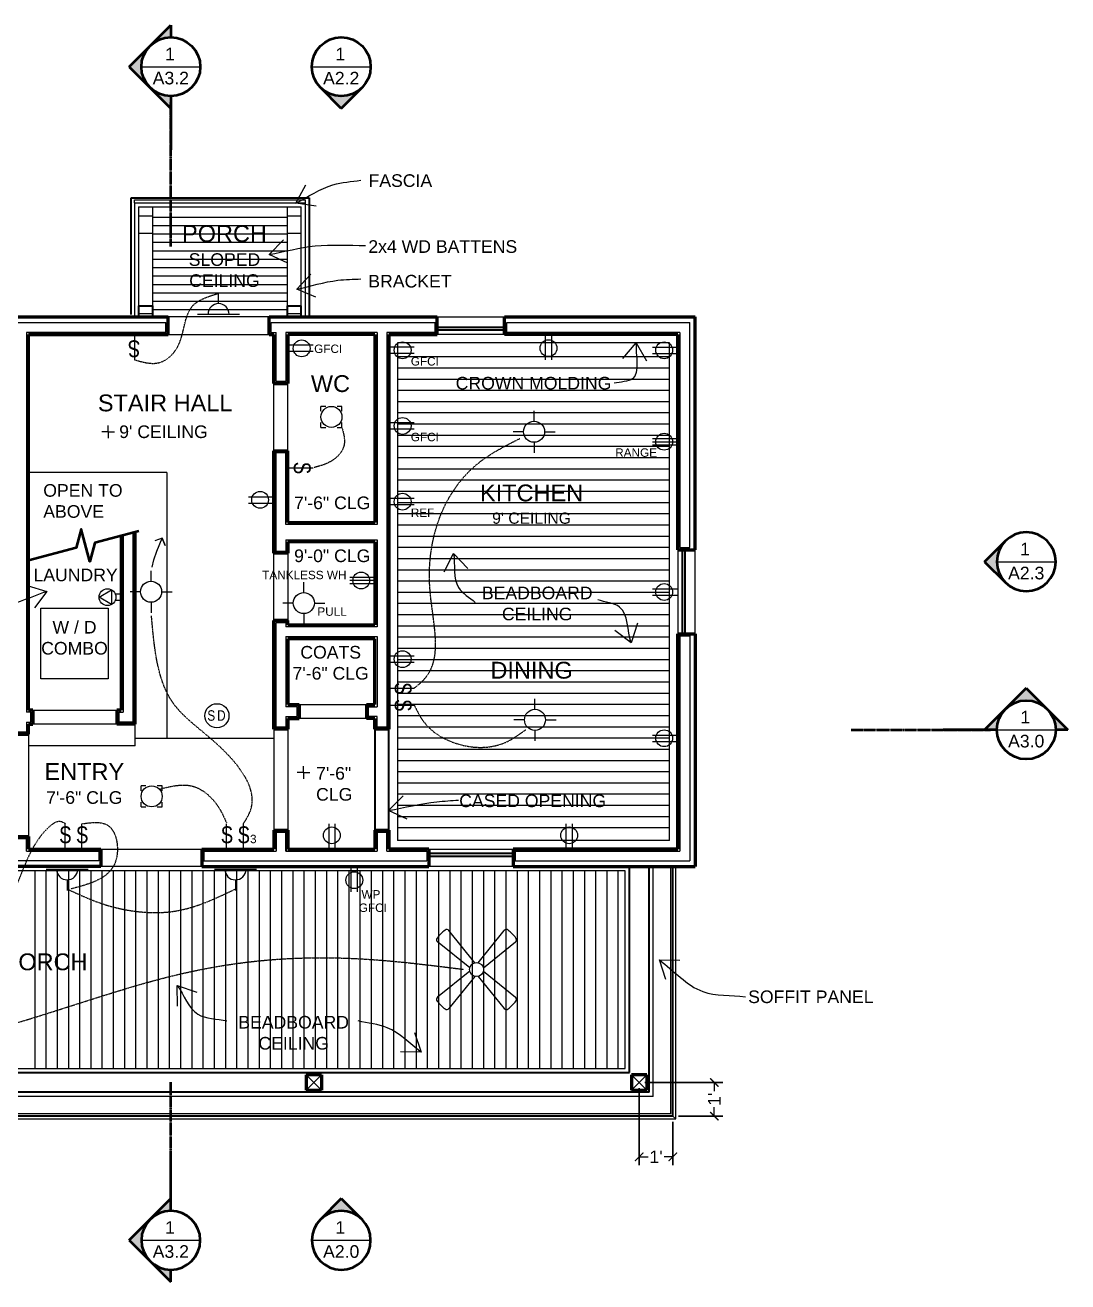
# Model space of a CAD drawing. Header units: inches. Extents: x -54 to 15382, y 469 to 41738.
# Drawn here: x 6879 to 7250.8, y 6427.2 to 6875.4 of the extents above; entities that cross this region are included whole.
import ezdxf

# ---------------------------------------------------------------- set-up
doc = ezdxf.new("R2010")
doc.units = ezdxf.units.IN
doc.header["$MEASUREMENT"] = 0
doc.linetypes.add('CENTER', pattern=[2, 1.25, -0.25, 0.25, -0.25])
doc.layers.get('0').update_dxf_attribs({"lineweight": 9})
for name, color, linetype, lineweight in [('1', 7, 'Continuous', 9), ('2', 7, 'Continuous', 18), ('3', 7, 'Continuous', 30), ('4', 7, 'Continuous', 40), ('5', 7, 'Continuous', 50), ('A-DIMSx', 7, 'Continuous', 9), ('A-ELEC', 7, 'Continuous', 9), ('A-LINK', 7, 'Continuous', 40), ('A-TEXTx', 7, 'Continuous', 18)]:
    doc.layers.add(name, color=color, linetype=linetype, lineweight=lineweight)
doc.styles.get("Standard").update_dxf_attribs({"font": 'arial.ttf'})
doc.dimstyles.get("Standard").update_dxf_attribs({"dimtxt": 3, "dimasz": 2, "dimexe": 0.03125, "dimexo": 0.0625, "dimgap": 0.03125, "dimtad": 0, "dimtoh": 1, "dimdec": 4, "dimlfac": 0.99985, "dimzin": 0, "dimdsep": 46, "dimlunit": 4, "dimtxsty": 'Standard', "dimblk": 'ARCHTICK', "dimblk1": 'ARCHTICK', "dimblk2": 'ARCHTICK', "dimcen": 0.09, "dimclrt": 256, "dimadec": 0, "dimazin": 0, "dimtfac": 1, "dimtdec": 4, "dimtofl": 0, "dimtmove": 0, "dimatfit": 3, "dimfxl": 1, "dimtolj": 1, "dimtzin": 0, "dimarcsym": 0})

# ---------------------------------------------------------------- blocks, each defined once
blk = doc.blocks.new('Section Callout')
at = {"layer": 'A-LINK', "ltscale": 0.1}
h = blk.add_hatch(color=256, dxfattribs=at)
h.paths.add_polyline_path([(1891.06, 7392.5), (1883.64, 7385.08), (1891.06, 7377.65, -0.198912), (1887.98, 7385.08, -0.198912)])
h.paths.add_polyline_path([(1898.48, 7399.92), (1891.06, 7392.5, -0.198912), (1898.48, 7395.58)])
h.paths.add_polyline_path([(1891.06, 7377.65), (1898.48, 7370.23), (1898.48, 7374.58, -0.198912)])
for p, q in [((1883.64, 7385.08), (1898.48, 7399.92)), ((1898.48, 7399.92), (1898.48, 7395.58)), ((1883.64, 7385.08), (1898.48, 7370.23)), ((1898.48, 7374.58), (1898.48, 7370.23)), ((1898.48, 7370.23), (1898.48, 7355.49))]:
    blk.add_line(p, q, dxfattribs=at)
blk.add_circle((1898.48, 7385.08), 10.5, dxfattribs=at)
blk = doc.blocks.new('Elevation Callout - 1')
at = {"layer": 'A-LINK', "ltscale": 0.1}
blk.add_hatch(color=256, dxfattribs=at).paths.add_polyline_path([(2031.59, 7377.65), (2039.01, 7370.23), (2046.43, 7377.65, -0.198912), (2039.01, 7374.58, -0.198912)])
for q in [(2031.59, 7377.65), (2046.43, 7377.65)]:
    blk.add_line((2039.01, 7370.23), q, dxfattribs=at)
blk.add_circle((2039.01, 7385.08), 10.5, dxfattribs=at)
blk = doc.blocks.new('_ArchTick')
at = {"color": 0, "linetype": 'ByBlock', "lineweight": 0, "const_width": 0.15}
blk.add_lwpolyline([(-0.5, -0.5), (0.5, 0.5)], dxfattribs=at)
blk = doc.blocks.new('*D262')
at = {"layer": 'A-DIMSx', "color": 0, "lineweight": -2, "ltscale": 0.1}
for p, q in [((7098, 6496.27), (7098, 6468.74)), ((7110, 6484.27), (7110, 6468.74))]:
    blk.add_line(p, q, dxfattribs=at)
at = {"layer": 'A-DIMSx', "color": 0, "lineweight": 5, "ltscale": 0.1}
for p, q in [((7098, 6471.74), (7101.14, 6471.74)), ((7110, 6471.74), (7106.86, 6471.74))]:
    blk.add_line(p, q, dxfattribs=at)
at = {"layer": 'A-DIMSx', "color": 0, "lineweight": 5, "xscale": 3, "yscale": 3, "zscale": 3, "rotation": 180}
blk.add_blockref('_ArchTick', (7098, 6471.74), dxfattribs=at)
at = {"layer": 'A-DIMSx', "color": 0, "lineweight": 5, "xscale": 3, "yscale": 3, "zscale": 3}
blk.add_blockref('_ArchTick', (7110, 6471.74), dxfattribs=at)
at = {"layer": 'A-DIMSx', "ltscale": 0.25, "insert": (7104, 6471.74), "char_height": 4.5, "attachment_point": 5}
blk.add_mtext("\\A1;1'", dxfattribs=at)
blk = doc.blocks.new('Ceiling Fan 1')
at = {"layer": 'A-ELEC', "ltscale": 0.25}
for p, q in [((7027.2, 6546.18), (7017.94, 6557.65)), ((7028.38, 6546.18), (7037.63, 6557.65)), ((7025.36, 6544.34), (7013.89, 6553.59)), ((7030.22, 6544.34), (7041.69, 6553.59)), ((7025.36, 6543.16), (7013.89, 6533.91)), ((7027.2, 6541.32), (7017.94, 6529.85)), ((7028.38, 6541.32), (7037.63, 6529.85)), ((7030.22, 6543.16), (7041.69, 6533.91))]:
    blk.add_line(p, q, dxfattribs=at)
at = {"layer": 'A-ELEC', "ltscale": 0.1}
blk.add_circle((7027.79, 6543.75), 2.5, dxfattribs=at)
at = {"layer": 'A-ELEC', "ltscale": 0.25}
for centre, radius, start, end in [((7027.79, 6543.75), 18, 128.6643, 141.3357), ((7017.17, 6557.03), 1, 38.8845, 128.6643), ((7038.41, 6557.03), 1, 51.3357, 141.1155), ((7027.79, 6543.75), 18, 38.6643, 51.3357), ((7014.51, 6554.37), 1, 141.3357, 231.1155), ((7041.06, 6554.37), 1, 308.8845, 38.6643), ((7014.51, 6533.13), 1, 128.8845, 218.6643), ((7027.79, 6543.75), 18, 218.6643, 231.3357), ((7027.79, 6543.75), 18, 308.6643, 321.3357), ((7041.06, 6533.13), 1, 321.3357, 51.1155), ((7017.17, 6530.48), 1, 231.3357, 321.1155), ((7038.41, 6530.48), 1, 218.8845, 308.6643)]:
    blk.add_arc(centre, radius, start, end, dxfattribs=at)
blk = doc.blocks.new('*D371')
at = {"layer": 'A-DIMSx', "color": 0, "lineweight": -2, "ltscale": 0.1}
for p, q in [((7100, 6498.27), (7127.78, 6498.27)), ((7112, 6486.27), (7127.78, 6486.27))]:
    blk.add_line(p, q, dxfattribs=at)
at = {"layer": 'A-DIMSx', "color": 0, "lineweight": 5, "ltscale": 0.1}
for p, q in [((7124.78, 6498.27), (7124.78, 6495.13)), ((7124.78, 6486.27), (7124.78, 6489.42))]:
    blk.add_line(p, q, dxfattribs=at)
at = {"layer": 'A-DIMSx', "color": 0, "lineweight": 5, "xscale": 3, "yscale": 3, "zscale": 3}
for p, rotation in [((7124.78, 6498.27), 90), ((7124.78, 6486.27), 270)]:
    blk.add_blockref('_ArchTick', p, dxfattribs=dict(at, rotation=rotation))
at = {"layer": 'A-DIMSx', "ltscale": 0.25, "insert": (7124.78, 6492.27), "char_height": 4.5, "attachment_point": 5, "rotation": 90}
blk.add_mtext("\\A1;1'", dxfattribs=at)

msp = doc.modelspace()

# ---------------------------------------------------------------- linework, layer by layer
at = {"layer": '1'}
for p, q in [((6918.0000785, 6813.0302331), (6979.0000785, 6813.0302331)), ((6918.0000785, 6812.0302331), (6979.0000785, 6812.0302331)), ((6972.5000785, 6806.7747155), (6924.5000785, 6806.7747155)), ((6972.5000785, 6803.7747155), (6924.5000785, 6803.7747155)), ((6972.5000785, 6800.7747155), (6924.5000785, 6800.7747155)), ((6972.5000785, 6797.7747155), (6924.5000785, 6797.7747155)), ((6972.5000785, 6794.7747155), (6924.5000785, 6794.7747155)), ((6972.5000785, 6791.7747155), (6924.5000785, 6791.7747155)), ((6972.5000785, 6788.7747155), (6924.5000785, 6788.7747155)), ((6972.5000785, 6785.7747155), (6924.5000785, 6785.7747155)), ((6972.5000785, 6782.7747155), (6924.5000785, 6782.7747155)), ((6972.5000785, 6779.7747155), (6924.5000785, 6779.7747155)), ((6972.5000785, 6776.7747155), (6924.5000785, 6776.7747155)), ((6972.5000785, 6773.7747155), (6924.5000785, 6773.7747155)), ((6822.7496051, 6769.2747155), (6929.2500785, 6769.2747155)), ((6929.2500785, 6765.7747155), (6929.2500785, 6769.2747155)), ((6966.7500785, 6769.2747155), (7025.2496051, 6769.2747155)), ((6966.7500785, 6765.7747155), (6966.7500785, 6769.2747155)), ((7025.2496051, 6765.7747155), (7025.2496051, 6769.2747155)), ((7050.7496051, 6769.2747155), (7116.0000785, 6769.2747155)), ((7050.7496051, 6765.7747155), (7050.7496051, 6769.2747155)), ((7116.0000785, 6689.0247155), (7116.0000785, 6769.2747155)), ((6929.2500785, 6765.7747155), (6879.5000785, 6765.7747155)), ((6879.5000785, 6765.7747155), (6879.5000785, 6630.2747155)), ((6966.7500785, 6765.7747155), (6968.5000785, 6765.7747155)), ((6968.5000785, 6748.2747155), (6968.5000785, 6765.7747155)), ((7004.5000785, 6765.7747155), (6972.0000785, 6765.7747155)), ((6972.0000785, 6765.7747155), (6972.0000785, 6748.2747155)), ((7004.5000785, 6765.7747155), (7004.5000785, 6697.2747155)), ((7008.0000785, 6765.7747155), (7008.0000785, 6625.0247155)), ((7025.2496051, 6765.7747155), (7008.0000785, 6765.7747155)), ((7112.5000785, 6765.7747155), (7050.7496051, 6765.7747155)), ((7112.5000785, 6765.7747155), (7112.5000785, 6689.0247155)), ((7108.7500785, 6757.0247155), (7011.7500785, 6757.0247155)), ((7108.7500785, 6753.0247155), (7011.7500785, 6753.0247155)), ((6972.0000785, 6748.2747155), (6968.5000785, 6748.2747155)), ((7108.7500785, 6749.0247155), (7011.7500785, 6749.0247155)), ((7108.7500785, 6745.0247155), (7011.7500785, 6745.0247155)), ((7108.7500785, 6741.0247155), (7011.7500785, 6741.0247155)), ((7108.7500785, 6737.0247155), (7011.7500785, 6737.0247155)), ((7108.7500785, 6733.0247155), (7011.7500785, 6733.0247155)), ((7108.7500785, 6729.0247155), (7011.7500785, 6729.0247155)), ((7108.7500785, 6725.0247155), (7011.7500785, 6725.0247155)), ((6968.5000785, 6687.7747155), (6968.5000785, 6722.7747155)), ((6972.0000785, 6722.7747155), (6968.5000785, 6722.7747155)), ((6972.0000785, 6697.2747155), (6972.0000785, 6722.7747155)), ((7108.7500785, 6721.0247155), (7011.7500785, 6721.0247155)), ((7108.7500785, 6717.0247155), (7011.7500785, 6717.0247155)), ((7108.7500785, 6713.0247155), (7011.7500785, 6713.0247155)), ((7108.7500785, 6709.0247155), (7011.7500785, 6709.0247155)), ((7108.7500785, 6705.0247155), (7011.7500785, 6705.0247155)), ((7108.7500785, 6701.0247155), (7011.7500785, 6701.0247155)), ((7004.5000785, 6697.2747155), (6972.0000785, 6697.2747155)), ((7108.7500785, 6697.0247155), (7011.7500785, 6697.0247155)), ((6914.0000785, 6693.4350981), (6914.0000785, 6630.2747155)), ((6917.5000785, 6626.7747155), (6917.5000785, 6694.3729202)), ((6972.0000785, 6691.7747155), (7004.5000785, 6691.7747155)), ((6972.0000785, 6691.7747155), (6972.0000785, 6687.7747155)), ((7004.5000785, 6691.7747155), (7004.5000785, 6660.7747155)), ((7108.7500785, 6693.0247155), (7011.7500785, 6693.0247155)), ((6968.5000785, 6687.7747155), (6972.0000785, 6687.7747155)), ((7108.7500785, 6689.0247155), (7011.7500785, 6689.0247155)), ((7112.5000785, 6689.0247155), (7116.0000785, 6689.0247155)), ((7108.7500785, 6685.0247155), (7011.7500785, 6685.0247155)), ((7108.7500785, 6681.0247155), (7011.7500785, 6681.0247155)), ((7108.7500785, 6677.0247155), (7011.7500785, 6677.0247155)), ((7108.7500785, 6673.0247155), (7011.7500785, 6673.0247155)), ((7108.7500785, 6669.0247155), (7011.7500785, 6669.0247155)), ((7108.7500785, 6665.0247155), (7011.7500785, 6665.0247155)), ((6968.5000785, 6625.0247155), (6968.5000785, 6662.2747155)), ((6968.5000785, 6662.2747155), (6972.0000785, 6662.2747155)), ((6972.0000785, 6662.2747155), (6972.0000785, 6660.7747155)), ((7004.5000785, 6660.7747155), (6972.0000785, 6660.7747155)), ((7108.7500785, 6661.0247155), (7011.7500785, 6661.0247155)), ((6972.0000785, 6657.2747155), (7004.5000785, 6657.2747155)), ((6972.0000785, 6657.2747155), (6972.0000785, 6632.2747155)), ((7004.5000785, 6657.2747155), (7004.5000785, 6632.2747155)), ((7108.7500785, 6657.0247155), (7011.7500785, 6657.0247155)), ((7112.5000785, 6657.5247155), (7112.5000785, 6580.7747155)), ((7112.5000785, 6657.5247155), (7116.0000785, 6657.5247155)), ((7116.0000785, 6657.5247155), (7116.0000785, 6577.2747155)), ((7108.7500785, 6653.0247155), (7011.7500785, 6653.0247155)), ((7108.7500785, 6649.0247155), (7011.7500785, 6649.0247155)), ((7108.7500785, 6645.0247155), (7011.7500785, 6645.0247155)), ((7108.7500785, 6641.0247155), (7011.7500785, 6641.0247155)), ((7108.7500785, 6637.0247155), (7011.7500785, 6637.0247155)), ((6881.0000785, 6630.2747155), (6879.5000785, 6630.2747155)), ((6881.0000785, 6626.7747155), (6881.0000785, 6630.2747155)), ((6912.5000785, 6630.2747155), (6914.0000785, 6630.2747155)), ((6912.5000785, 6626.7747155), (6912.5000785, 6630.2747155)), ((6976.0000785, 6632.2747155), (6972.0000785, 6632.2747155)), ((6976.0000785, 6628.7747155), (6976.0000785, 6632.2747155)), ((7001.5000785, 6632.2747155), (7004.5000785, 6632.2747155)), ((7001.5000785, 6628.7747155), (7001.5000785, 6632.2747155)), ((7108.7500785, 6633.0247155), (7011.7500785, 6633.0247155)), ((7108.7500785, 6629.0247155), (7011.7500785, 6629.0247155)), ((6879.5000785, 6626.7747155), (6881.0000785, 6626.7747155)), ((6879.5000785, 6626.7747155), (6879.5000785, 6623.2747155)), ((6917.5000785, 6626.7747155), (6912.5000785, 6626.7747155)), ((6972.0000785, 6625.0247155), (6968.5000785, 6625.0247155)), ((6972.0000785, 6628.7747155), (6976.0000785, 6628.7747155)), ((6972.0000785, 6628.7747155), (6972.0000785, 6625.0247155)), ((7004.5000785, 6628.7747155), (7001.5000785, 6628.7747155)), ((7004.5000785, 6625.0247155), (7004.5000785, 6628.7747155)), ((7008.0000785, 6625.0247155), (7004.5000785, 6625.0247155)), ((7108.7500785, 6625.0247155), (7011.7500785, 6625.0247155)), ((6876.0000785, 6623.2747155), (6879.5000785, 6623.2747155)), ((7108.7500785, 6621.0247155), (7011.7500785, 6621.0247155)), ((7108.7500785, 6617.0247155), (7011.7500785, 6617.0247155)), ((7108.7500785, 6613.0247155), (7011.7500785, 6613.0247155)), ((7108.7500785, 6609.0247155), (7011.7500785, 6609.0247155)), ((7108.7500785, 6605.0247155), (7011.7500785, 6605.0247155)), ((7108.7500785, 6601.0247155), (7011.7500785, 6601.0247155)), ((7108.7500785, 6597.0247155), (7011.7500785, 6597.0247155)), ((7108.7500785, 6593.0247155), (7011.7500785, 6593.0247155)), ((7108.7500785, 6589.0247155), (7011.7500785, 6589.0247155)), ((6876.0000785, 6585.2747155), (6879.5000785, 6585.2747155)), ((6879.5000785, 6580.7747155), (6879.5000785, 6585.2747155)), ((6968.5000785, 6587.5247155), (6968.5000785, 6580.7747155)), ((6968.5000785, 6587.5247155), (6972.0000785, 6587.5247155)), ((7004.5000785, 6587.5247155), (7004.5000785, 6580.7747155)), ((7004.5000785, 6587.5247155), (7008.0000785, 6587.5247155)), ((7008.0000785, 6580.7747155), (7008.0000785, 6587.5247155)), ((6879.5000785, 6580.7747155), (6905.2500785, 6580.7747155)), ((6905.2500785, 6580.7747155), (6905.2500785, 6577.2747155)), ((6942.7500785, 6580.7747155), (6968.5000785, 6580.7747155)), ((6942.7500785, 6580.7747155), (6942.7500785, 6577.2747155)), ((6972.0000785, 6580.7747155), (7004.5000785, 6580.7747155)), ((7008.0000785, 6580.7747155), (7022.2500785, 6580.7747155)), ((7022.2500785, 6580.7747155), (7022.2500785, 6577.2747155)), ((7053.7500785, 6580.7747155), (7112.5000785, 6580.7747155)), ((7053.7500785, 6580.7747155), (7053.7500785, 6577.2747155)), ((6905.2500785, 6577.2747155), (6825.7500785, 6577.2747155)), ((6942.7500785, 6577.2747155), (7022.2500785, 6577.2747155)), ((7053.7500785, 6577.2747155), (7116.0000785, 6577.2747155)), ((7103.0000785, 6493.2747155), (7103.0000785, 6575.2747155)), ((7093.0000785, 6573.7747155), (6755.0000785, 6573.7747155)), ((6882.5466705, 6503.2747155), (6882.5466705, 6573.7747155)), ((6886.5466705, 6503.2747155), (6886.5466705, 6573.7747155)), ((6890.5466705, 6503.2747155), (6890.5466705, 6573.7747155)), ((6894.5466705, 6503.2747155), (6894.5466705, 6573.7747155)), ((6898.5466705, 6503.2747155), (6898.5466705, 6573.7747155)), ((6902.5466705, 6503.2747155), (6902.5466705, 6573.7747155)), ((6906.5466705, 6503.2747155), (6906.5466705, 6573.7747155)), ((6910.5466705, 6503.2747155), (6910.5466705, 6573.7747155)), ((6914.5466705, 6503.2747155), (6914.5466705, 6573.7747155)), ((6918.5466705, 6503.2747155), (6918.5466705, 6573.7747155)), ((6922.5466705, 6503.2747155), (6922.5466705, 6573.7747155)), ((6926.5466705, 6503.2747155), (6926.5466705, 6573.7747155)), ((6930.5466705, 6503.2747155), (6930.5466705, 6573.7747155)), ((6934.5466705, 6503.2747155), (6934.5466705, 6573.7747155)), ((6938.5466705, 6503.2747155), (6938.5466705, 6573.7747155)), ((6942.5466705, 6503.2747155), (6942.5466705, 6573.7747155)), ((6946.5466705, 6503.2747155), (6946.5466705, 6573.7747155)), ((6950.5466705, 6503.2747155), (6950.5466705, 6573.7747155)), ((6954.5466705, 6503.2747155), (6954.5466705, 6573.7747155)), ((6958.5466705, 6503.2747155), (6958.5466705, 6573.7747155)), ((6962.5466705, 6503.2747155), (6962.5466705, 6573.7747155)), ((6966.5466705, 6503.2747155), (6966.5466705, 6573.7747155)), ((6970.5466705, 6503.2747155), (6970.5466705, 6573.7747155)), ((6974.5466705, 6503.2747155), (6974.5466705, 6573.7747155)), ((6978.5466705, 6503.2747155), (6978.5466705, 6573.7747155)), ((6982.5466705, 6503.2747155), (6982.5466705, 6573.7747155)), ((6986.5466705, 6503.2747155), (6986.5466705, 6573.7747155)), ((6990.5466705, 6503.2747155), (6990.5466705, 6573.7747155)), ((6994.5466705, 6503.2747155), (6994.5466705, 6573.7747155)), ((6998.5466705, 6503.2747155), (6998.5466705, 6573.7747155)), ((7002.5466705, 6503.2747155), (7002.5466705, 6573.7747155)), ((7006.5466705, 6503.2747155), (7006.5466705, 6573.7747155)), ((7010.5466705, 6503.2747155), (7010.5466705, 6573.7747155)), ((7014.5466705, 6503.2747155), (7014.5466705, 6573.7747155)), ((7018.5466705, 6503.2747155), (7018.5466705, 6573.7747155)), ((7022.5466705, 6503.2747155), (7022.5466705, 6573.7747155)), ((7026.5466705, 6503.2747155), (7026.5466705, 6573.7747155)), ((7030.5466705, 6503.2747155), (7030.5466705, 6573.7747155)), ((7034.5466705, 6503.2747155), (7034.5466705, 6573.7747155)), ((7038.5466705, 6503.2747155), (7038.5466705, 6573.7747155)), ((7042.5466705, 6503.2747155), (7042.5466705, 6573.7747155)), ((7046.5466705, 6503.2747155), (7046.5466705, 6573.7747155)), ((7050.5466705, 6503.2747155), (7050.5466705, 6573.7747155)), ((7054.5466705, 6503.2747155), (7054.5466705, 6573.7747155)), ((7058.5466705, 6503.2747155), (7058.5466705, 6573.7747155)), ((7062.5466705, 6503.2747155), (7062.5466705, 6573.7747155)), ((7066.5466705, 6503.2747155), (7066.5466705, 6573.7747155)), ((7070.5466705, 6503.2747155), (7070.5466705, 6573.7747155)), ((7074.5466705, 6503.2747155), (7074.5466705, 6573.7747155)), ((7078.5466705, 6503.2747155), (7078.5466705, 6573.7747155)), ((7082.5466705, 6503.2747155), (7082.5466705, 6573.7747155)), ((7086.5466705, 6503.2747155), (7086.5466705, 6573.7747155)), ((7090.5466705, 6503.2747155), (7090.5466705, 6573.7747155)), ((7093.0000785, 6503.2747155), (7093.0000785, 6573.7747155)), ((6755.0000785, 6503.2747155), (7093.0000785, 6503.2747155)), ((7103.0000785, 6493.2747155), (6745.0000785, 6493.2747155))]:
    msp.add_line(p, q, dxfattribs=at)
at = {"layer": '1', "ltscale": 0.25}
for p, q in [((6918.0000785, 6812.0302331), (6918.0000785, 6813.0302331)), ((6979.0000785, 6812.0302331), (6979.0000785, 6813.0302331)), ((7111.0000785, 6485.2747155), (7111.0000785, 6575.2747155)), ((6984.7500785, 6501.0247155), (6979.2500785, 6495.5247155)), ((6979.2500785, 6501.0247155), (6984.7500785, 6495.5247155)), ((7100.7500785, 6501.0247155), (7095.2500785, 6495.5247155)), ((7095.2500785, 6501.0247155), (7100.7500785, 6495.5247155)), ((7110.0000785, 6486.2747155), (7111.0000785, 6485.2747155)), ((6737.0000785, 6485.2747155), (7111.0000785, 6485.2747155))]:
    msp.add_line(p, q, dxfattribs=at)
at = {"layer": '1', "ltscale": 0.1}
for p, q in [((6918.0000785, 6812.0302331), (6918.0000785, 6771.2747155)), ((6979.0000785, 6771.2747155), (6979.0000785, 6812.0302331)), ((6924.5000785, 6807.2747155), (6919.5000785, 6807.2747155)), ((6977.5000785, 6807.2747155), (6972.5000785, 6807.2747155)), ((6919.5000785, 6801.1849587), (6924.5000785, 6801.1849587)), ((6972.5000785, 6801.1849587), (6977.5000785, 6801.1849587)), ((7109.2500785, 6487.0247155), (7109.2500785, 6575.2747155)), ((7109.2500785, 6487.0247155), (6738.7500785, 6487.0247155))]:
    msp.add_line(p, q, dxfattribs=at)
at = {"layer": '1', "ltscale": 0.25}
msp.add_lwpolyline([(6884.6681922, 6642.1715095), (6884.6681922, 6667.4215095), (6908.6681922, 6667.4215095), (6908.6681922, 6642.1715095), (6884.6681922, 6642.1715095)], dxfattribs=at)
at = {"layer": '2', "ltscale": 0.1}
for p, q in [((6920.4799967, 6860.5008975), (6941.4799968, 6860.5008975)), ((6981.2321742, 6860.5008975), (7002.2321742, 6860.5008975)), ((6919.5000785, 6810.5302331), (6919.5000785, 6775.2747146)), ((6924.5000785, 6775.2747146), (6924.5000785, 6810.5302331)), ((6972.5000785, 6810.5302331), (6972.5000785, 6775.2747146)), ((6977.5000785, 6775.2747146), (6977.5000785, 6810.5302331)), ((7225.5000784, 6683.9696035), (7246.5000785, 6683.9696035)), ((7225.5000784, 6624.0247155), (7246.5000785, 6624.0247155)), ((6920.4799967, 6442.0008975), (6941.4799968, 6442.0008975)), ((6981.2321745, 6442.0008975), (7002.2321745, 6442.0008975))]:
    msp.add_line(p, q, dxfattribs=at)
at = {"layer": '2'}
for p, q in [((6919.5000785, 6810.5302331), (6977.5000785, 6810.5302331)), ((6966.0000785, 6771.2747155), (6930.0000785, 6771.2747155)), ((7025.9996051, 6771.2747155), (7049.9996051, 6771.2747155)), ((6930.0000785, 6765.0247155), (6966.0000785, 6765.0247155)), ((7049.9996051, 6765.0247155), (7025.9996051, 6765.0247155)), ((7108.7500785, 6762.0247155), (7011.7500785, 6762.0247155)), ((7011.7500785, 6762.0247155), (7011.7500785, 6584.5247155)), ((7108.7500785, 6584.5247155), (7108.7500785, 6762.0247155)), ((6967.7500785, 6723.5247155), (6967.7500785, 6747.5247155)), ((6972.7500785, 6723.5247155), (6972.7500785, 6747.5247155)), ((6929.5000785, 6715.7747155), (6880.2500785, 6715.7747155)), ((6929.5000785, 6715.7747155), (6929.5000785, 6621.0247155)), ((7111.7500785, 6688.2747155), (7111.7500785, 6658.2747155)), ((7118.0000785, 6658.2747155), (7118.0000785, 6688.2747155)), ((6967.7500785, 6663.0247155), (6967.7500785, 6687.0247155)), ((6972.7500785, 6687.0247155), (6972.7500785, 6663.0247155)), ((6881.7500785, 6631.0247155), (6911.7500785, 6631.0247155)), ((6976.7500785, 6633.0247155), (7000.7500785, 6633.0247155)), ((6911.7500785, 6626.0247155), (6881.7500785, 6626.0247155)), ((6918.2500785, 6618.2719513), (6918.2500785, 6626.0247155)), ((7000.7500785, 6628.0247155), (6976.7500785, 6628.0247155)), ((6880.2500785, 6622.5247155), (6880.2500785, 6586.0247155)), ((6918.2500785, 6621.0247155), (6967.7500785, 6621.0247155)), ((6967.7500785, 6624.2747155), (6967.7500785, 6588.2747155)), ((6972.7500785, 6624.2747155), (6972.7500785, 6588.2747155)), ((6918.2500785, 6618.2719513), (6880.2500785, 6618.2719513)), ((7108.7500785, 6584.5247155), (7011.7500785, 6584.5247155)), ((6906.0000785, 6581.5247155), (6942.0000785, 6581.5247155)), ((7023.0000785, 6581.5247155), (7053.0000785, 6581.5247155)), ((6942.0000785, 6575.2747155), (6906.0000785, 6575.2747155)), ((7053.0000785, 6575.2747155), (7023.0000785, 6575.2747155))]:
    msp.add_line(p, q, dxfattribs=at)
at = {"layer": '2', "ltscale": 0.25}
for p, q in [((6919.5000785, 6772.5247146), (6924.5000785, 6772.5247146)), ((6972.5000785, 6772.5247146), (6977.5000785, 6772.5247146))]:
    msp.add_line(p, q, dxfattribs=at)
at = {"layer": '3'}
for p, q in [((6916.7848646, 6772.1504617), (6916.7848646, 6813.7802331)), ((6916.7848646, 6813.7802331), (6980.2848646, 6813.7802331)), ((6980.2848646, 6813.7802331), (6980.2848646, 6771.1504617)), ((7049.9996051, 6767.5506261), (7025.9996051, 6767.5506261)), ((7049.9996051, 6766.5506261), (7025.9996051, 6766.5506261)), ((7113.2759891, 6688.2747155), (7113.2759891, 6658.2747155)), ((7114.2759891, 6688.2747155), (7114.2759891, 6658.2747155)), ((7003.7500785, 6624.2747155), (7003.7500785, 6588.2747155)), ((7008.7500785, 6588.2747155), (7008.7500785, 6624.2747155)), ((6972.0000785, 6587.5247155), (6972.0000785, 6580.7747155)), ((7023.0000785, 6579.9988048), (7053.0000785, 6579.9988048)), ((7023.0000785, 6578.9988048), (7053.0000785, 6578.9988048))]:
    msp.add_line(p, q, dxfattribs=at)
at = {"layer": '3', "ltscale": 0.25}
for p, q in [((6919.5000785, 6775.2747146), (6924.5000785, 6775.2747146)), ((6972.5000785, 6775.2747146), (6977.5000785, 6775.2747146))]:
    msp.add_line(p, q, dxfattribs=at)
at = {"layer": '3', "ltscale": 0.1}
for p, q in [((6919.5000785, 6775.2747146), (6919.5000785, 6771.2747155)), ((6924.5000785, 6771.2747155), (6924.5000785, 6775.2747146)), ((6972.5000785, 6775.2747146), (6972.5000785, 6771.2747155)), ((6977.5000785, 6771.2747155), (6977.5000785, 6775.2747146)), ((7094.5000785, 6501.7747155), (7094.5000785, 6575.2747155)), ((7101.5000785, 6494.7747155), (7101.5000785, 6575.2747155)), ((7110.0000785, 6486.2747155), (7110.0000785, 6575.2747155)), ((6753.5000785, 6501.7747155), (7094.5000785, 6501.7747155)), ((7101.5000785, 6494.7747155), (6746.5000785, 6494.7747155)), ((7110.0000785, 6486.2747155), (6738.0000785, 6486.2747155))]:
    msp.add_line(p, q, dxfattribs=at)
at = {"layer": '4', "flags": 128}
msp.add_lwpolyline([(6919.5125464, 6694.9121594), (6903.8912761, 6690.7264526), (6902.0981252, 6684.0343222), (6898.9922966, 6695.6254321), (6897.1991457, 6688.9333017), (6880.2500785, 6684.3918128)], dxfattribs=at)
at = {"layer": '5'}
for p, q in [((6821.9996051, 6771.2747155), (6930.0000785, 6771.2747155)), ((6930.0000785, 6765.0247155), (6930.0000785, 6771.2747155)), ((6966.0000785, 6771.2747155), (7025.9996051, 6771.2747155)), ((6966.0000785, 6765.0247155), (6966.0000785, 6771.2747155)), ((7025.9996051, 6765.0247155), (7025.9996051, 6771.2747155)), ((7049.9996051, 6771.2747155), (7118.0000785, 6771.2747155)), ((7049.9996051, 6765.0247155), (7049.9996051, 6771.2747155)), ((7118.0000785, 6688.2747155), (7118.0000785, 6771.2747155)), ((6880.2500785, 6765.0247155), (6930.0000785, 6765.0247155)), ((6880.2500785, 6631.0247155), (6880.2500785, 6765.0247155)), ((6966.0000785, 6765.0247155), (6967.7500785, 6765.0247155)), ((6967.7500785, 6747.5247155), (6967.7500785, 6765.0247155)), ((7003.7500785, 6765.0247155), (6972.7500785, 6765.0247155)), ((6972.7500785, 6765.0247155), (6972.7500785, 6747.5247155)), ((7003.7500785, 6765.0247155), (7003.7500785, 6698.0247155)), ((7008.7500785, 6765.0247155), (7008.7500785, 6624.2747155)), ((7008.7500785, 6765.0247155), (7025.9996051, 6765.0247155)), ((7111.7500785, 6765.0247155), (7049.9996051, 6765.0247155)), ((7111.7500785, 6688.2747155), (7111.7500785, 6765.0247155)), ((6967.7500785, 6747.5247155), (6972.7500785, 6747.5247155)), ((6967.7500785, 6687.0247155), (6967.7500785, 6723.5247155)), ((6967.7500785, 6723.5247155), (6972.7500785, 6723.5247155)), ((6972.7500785, 6698.0247155), (6972.7500785, 6723.5247155)), ((6972.7500785, 6698.0247155), (7003.7500785, 6698.0247155)), ((6913.2500785, 6693.2341362), (6913.2500785, 6631.0247155)), ((6918.2500785, 6626.0247155), (6918.2500785, 6694.5738821)), ((7003.7500785, 6691.0247155), (6972.7500785, 6691.0247155)), ((6972.7500785, 6691.0247155), (6972.7500785, 6687.0247155)), ((7003.7500785, 6691.0247155), (7003.7500785, 6661.5247155)), ((7111.7500785, 6688.2747155), (7118.0000785, 6688.2747155)), ((6972.7500785, 6687.0247155), (6967.7500785, 6687.0247155)), ((6967.7500785, 6624.2747155), (6967.7500785, 6663.0247155)), ((6972.7500785, 6663.0247155), (6967.7500785, 6663.0247155)), ((6972.7500785, 6661.5247155), (6972.7500785, 6663.0247155)), ((6972.7500785, 6661.5247155), (7003.7500785, 6661.5247155)), ((7003.7500785, 6656.5247155), (6972.7500785, 6656.5247155)), ((6972.7500785, 6656.5247155), (6972.7500785, 6633.0247155)), ((7003.7500785, 6633.0247155), (7003.7500785, 6656.5247155)), ((7111.7500785, 6581.5247155), (7111.7500785, 6658.2747155)), ((7111.7500785, 6658.2747155), (7118.0000785, 6658.2747155)), ((7118.0000785, 6658.2747155), (7118.0000785, 6575.2747155)), ((6881.7500785, 6631.0247155), (6880.2500785, 6631.0247155)), ((6881.7500785, 6631.0247155), (6881.7500785, 6626.0247155)), ((6913.2500785, 6631.0247155), (6911.7500785, 6631.0247155)), ((6911.7500785, 6631.0247155), (6911.7500785, 6626.0247155)), ((6972.7500785, 6633.0247155), (6976.7500785, 6633.0247155)), ((6976.7500785, 6633.0247155), (6976.7500785, 6628.0247155)), ((7000.7500785, 6633.0247155), (7003.7500785, 6633.0247155)), ((7000.7500785, 6633.0247155), (7000.7500785, 6628.0247155)), ((6880.2500785, 6622.5247155), (6880.2500785, 6626.0247155)), ((6880.2500785, 6626.0247155), (6881.7500785, 6626.0247155)), ((6918.2500785, 6626.0247155), (6911.7500785, 6626.0247155)), ((6972.7500785, 6628.0247155), (6976.7500785, 6628.0247155)), ((6972.7500785, 6628.0247155), (6972.7500785, 6624.2747155)), ((7003.7500785, 6628.0247155), (7000.7500785, 6628.0247155)), ((7003.7500785, 6624.2747155), (7003.7500785, 6628.0247155)), ((6875.2500785, 6622.5247155), (6880.2500785, 6622.5247155)), ((6972.7500785, 6624.2747155), (6967.7500785, 6624.2747155)), ((7008.7500785, 6624.2747155), (7003.7500785, 6624.2747155)), ((6875.2500785, 6586.0247155), (6880.2500785, 6586.0247155)), ((6880.2500785, 6586.0247155), (6880.2500785, 6581.5247155)), ((6967.7500785, 6588.2747155), (6972.7500785, 6588.2747155)), ((6967.7500785, 6588.2747155), (6967.7500785, 6581.5247155)), ((6972.7500785, 6588.2747155), (6972.7500785, 6581.5247155)), ((7003.7500785, 6588.2747155), (7008.7500785, 6588.2747155)), ((7003.7500785, 6588.2747155), (7003.7500785, 6581.5247155)), ((7008.7500785, 6588.2747155), (7008.7500785, 6581.5247155)), ((6880.2500785, 6581.5247155), (6906.0000785, 6581.5247155)), ((6906.0000785, 6581.5247155), (6906.0000785, 6575.2747155)), ((6942.0000785, 6581.5247155), (6967.7500785, 6581.5247155)), ((6942.0000785, 6581.5247155), (6942.0000785, 6575.2747155)), ((6972.7500785, 6581.5247155), (7003.7500785, 6581.5247155)), ((7023.0000785, 6581.5247155), (7008.7500785, 6581.5247155)), ((7023.0000785, 6581.5247155), (7023.0000785, 6575.2747155)), ((7111.7500785, 6581.5247155), (7053.0000785, 6581.5247155)), ((7053.0000785, 6581.5247155), (7053.0000785, 6575.2747155)), ((6906.0000785, 6575.2747155), (6825.0000785, 6575.2747155)), ((6942.0000785, 6575.2747155), (7023.0000785, 6575.2747155)), ((7053.0000785, 6575.2747155), (7118.0000785, 6575.2747155)), ((6979.2500785, 6501.0247155), (6979.2500785, 6495.5247155)), ((6984.7500785, 6501.0247155), (6979.2500785, 6501.0247155)), ((6984.7500785, 6501.0247155), (6984.7500785, 6495.5247155)), ((7095.2500785, 6501.0247155), (7095.2500785, 6495.5247155)), ((7100.7500785, 6501.0247155), (7095.2500785, 6501.0247155)), ((7100.7500785, 6501.0247155), (7100.7500785, 6495.5247155)), ((6979.2500785, 6495.5247155), (6984.7500785, 6495.5247155)), ((7095.2500785, 6495.5247155), (7100.7500785, 6495.5247155))]:
    msp.add_line(p, q, dxfattribs=at)
at = {"layer": 'A-ELEC', "ltscale": 0.1}
for p, q in [((6948.0000785, 6776.0247155), (6948.0000785, 6779.7747155)), ((6940.5000785, 6772.2747155), (6955.5000785, 6772.2747155)), ((6918.0000785, 6765.0247155), (6918.0000785, 6756.0247155)), ((7064.5396531, 6756.0247155), (7064.5396531, 6765.0247155)), ((7066.7896531, 6756.0247155), (7066.7896531, 6765.0247155)), ((6981.7500785, 6761.2006953), (6972.7500785, 6761.2006953)), ((6981.7500785, 6758.9506953), (6972.7500785, 6758.9506953)), ((7017.7500785, 6760.5247155), (7008.7500785, 6760.5247155)), ((7102.7500785, 6760.5247155), (7111.7500785, 6760.5247155)), ((7017.7500785, 6758.2747155), (7008.7500785, 6758.2747155)), ((7102.7500785, 6758.2747155), (7111.7500785, 6758.2747155)), ((6984.5000785, 6737.6429321), (6984.5000785, 6739.3749066)), ((6986.2320529, 6739.3749066), (6984.5000785, 6739.3749066)), ((6992.0000785, 6739.3749066), (6990.2681041, 6739.3749066)), ((6992.0000785, 6737.6429321), (6992.0000785, 6739.3749066)), ((7060.4960826, 6734.095573), (7060.4960826, 6737.845573)), ((6984.5000785, 6731.8749066), (6984.5000785, 6733.606881)), ((6992.0000785, 6731.8749066), (6992.0000785, 6733.606881)), ((7017.7500785, 6733.5247155), (7008.7500785, 6733.5247155)), ((6984.5000785, 6731.8749066), (6986.2320529, 6731.8749066)), ((6990.2681041, 6731.8749066), (6992.0000785, 6731.8749066)), ((7017.7500785, 6731.2747155), (7008.7500785, 6731.2747155)), ((7056.7460826, 6730.345573), (7052.9960826, 6730.345573)), ((7064.2460826, 6730.345573), (7067.9960826, 6730.345573)), ((7102.7500785, 6727.8973605), (7111.7500785, 6727.8973605)), ((7060.4960826, 6726.595573), (7060.4960826, 6722.845573)), ((7102.7500785, 6726.7794253), (7111.7500785, 6726.7794253)), ((7102.7500785, 6725.6473605), (7111.7500785, 6725.6473605)), ((6972.7500785, 6717.5247155), (6981.7500785, 6717.5247155)), ((6958.6764943, 6707.1564788), (6967.6764943, 6707.1564788)), ((7017.7500785, 6706.5247155), (7008.7500785, 6706.5247155)), ((6958.6764943, 6704.9064788), (6967.6764943, 6704.9064788)), ((7017.7500785, 6704.2747155), (7008.7500785, 6704.2747155)), ((6923.9375785, 6677.0247155), (6923.9375785, 6680.7747155)), ((6994.7500785, 6678.4217668), (7003.7500785, 6678.4217668)), ((6905.3750785, 6671.3576567), (6909.8499299, 6673.9412134)), ((6909.8499299, 6673.9412134), (6909.8499299, 6668.6919259)), ((6978.4018611, 6672.9822006), (6978.4018611, 6676.7322006)), ((6994.7500785, 6677.4453397), (7003.7500785, 6677.4453397)), ((6994.7500785, 6676.1717668), (7003.7500785, 6676.1717668)), ((7102.7500785, 6674.3160766), (7111.7500785, 6674.3160766)), ((6909.8499299, 6668.6919259), (6905.3750785, 6671.3576567)), ((6911.1561529, 6672.4826567), (6913.2500785, 6672.4826567)), ((6911.1561529, 6670.2326567), (6913.2500785, 6670.2326567)), ((6920.1875785, 6673.2747155), (6916.4375785, 6673.2747155)), ((6923.9375785, 6669.5247155), (6923.9375785, 6665.7747155)), ((6927.6875785, 6673.2747155), (6931.4375785, 6673.2747155)), ((6974.6518611, 6669.2322006), (6970.9018611, 6669.2322006)), ((6982.1518611, 6669.2322006), (6985.9018611, 6669.2322006)), ((7102.7500785, 6672.0660766), (7111.7500785, 6672.0660766)), ((6978.4018611, 6665.4822006), (6978.4018611, 6661.7322006)), ((7017.7500785, 6650.348938), (7008.7500785, 6650.348938)), ((7017.7500785, 6648.098938), (7008.7500785, 6648.098938)), ((7008.7500785, 6638.8762704), (7017.7500785, 6638.8762704)), ((7060.8258816, 6631.3441909), (7060.8258816, 6635.0941909)), ((7008.7500785, 6632.8762704), (7017.7500785, 6632.8762704)), ((7057.0758816, 6627.5941909), (7053.3258816, 6627.5941909)), ((7064.5758816, 6627.5941909), (7068.3258816, 6627.5941909)), ((7060.8258816, 6623.8441909), (7060.8258816, 6620.0941909)), ((7102.7500785, 6622.1497155), (7111.7500785, 6622.1497155)), ((7102.7500785, 6619.8997155), (7111.7500785, 6619.8997155)), ((6920.3889317, 6602.3179715), (6920.3889317, 6604.0499459)), ((6922.1209061, 6604.0499459), (6920.3889317, 6604.0499459)), ((6927.8889317, 6604.0499459), (6926.1569573, 6604.0499459)), ((6927.8889317, 6602.3179715), (6927.8889317, 6604.0499459)), ((6920.3889317, 6596.5499459), (6920.3889317, 6598.2819203)), ((6927.8889317, 6596.5499459), (6927.8889317, 6598.2819203)), ((6920.3889317, 6596.5499459), (6922.1209061, 6596.5499459)), ((6926.1569573, 6596.5499459), (6927.8889317, 6596.5499459)), ((6893.2647014, 6581.5247155), (6893.2647014, 6590.5247155)), ((6899.2647014, 6581.5247155), (6899.2647014, 6590.5247155)), ((6950.8750785, 6581.5247155), (6950.8750785, 6590.5247155)), ((6956.8750785, 6581.5247155), (6956.8750785, 6590.5247155)), ((6987.2648465, 6590.5247155), (6987.2648465, 6581.5247155)), ((6989.5148465, 6590.5247155), (6989.5148465, 6581.5247155)), ((7071.8750785, 6590.5247155), (7071.8750785, 6581.5247155)), ((7074.1250785, 6590.5247155), (7074.1250785, 6581.5247155)), ((6995.2700226, 6566.2747155), (6995.2700226, 6575.2747155)), ((6997.5200226, 6566.2747155), (6997.5200226, 6575.2747155)), ((6901.5000785, 6574.2747155), (6886.5000785, 6574.2747155)), ((6961.5000785, 6574.2747155), (6946.5000785, 6574.2747155)), ((6894.0000785, 6570.5247155), (6894.0000785, 6566.7747155)), ((6954.0000785, 6570.5247155), (6954.0000785, 6566.7747155))]:
    msp.add_line(p, q, dxfattribs=at)
at = {"layer": 'A-ELEC', "ltscale": 0.25}
msp.add_lwpolyline([(6924.3477872, 6682.0050692), (6924.9122864, 6684.625688), (6925.9647243, 6687.7129776), (6927.8858876, 6692.4417994), (6928.9287831, 6689.8107323), (6927.8858876, 6692.4417994), (6927.8858876, 6692.4417994), (6927.8858876, 6692.4417994), (6925.2516203, 6691.4113025)], dxfattribs=at)
at = {"layer": 'A-ELEC', "ltscale": 0.1}
for centre, radius in [((6977.6250785, 6760.0756953), 3), ((7013.6250785, 6759.3997155), 3), ((7065.6646531, 6760.1497155), 3), ((7106.8750785, 6759.3997155), 3), ((6988.2500785, 6735.6249066), 3.75), ((7013.6250785, 6732.3997155), 3), ((7060.4960826, 6730.345573), 3.75), ((7106.8750785, 6726.7723605), 3), ((6962.8014943, 6706.0314788), 3), ((7013.6250785, 6705.3997155), 3), ((6998.8750785, 6677.2967668), 3), ((6908.3750785, 6671.3576567), 3), ((6923.9375785, 6673.2747155), 3.75), ((7106.8750785, 6673.1910766), 3), ((6978.4018611, 6669.2322006), 3.75), ((7013.6250785, 6649.223938), 3), ((6947.4229209, 6629.0606574), 4.2934766), ((7060.8258816, 6627.5941909), 3.75), ((7106.8750785, 6621.0247155), 3), ((6924.1389317, 6600.2999459), 3.75), ((6988.3898465, 6586.3997155), 3), ((7073.0000785, 6586.3997155), 3), ((6996.3950226, 6570.3997155), 3)]:
    msp.add_circle(centre, radius, dxfattribs=at)
for centre, start, end in [((6948.0000785, 6772.2747155), 0, 180), ((6894.0000785, 6574.2747155), 180, 0), ((6954.0000785, 6574.2747155), 180, 0)]:
    msp.add_arc(centre, 3.75, start, end, dxfattribs=at)
at = {"layer": 'A-ELEC', "linetype": 'CENTER', "ltscale": 0.1}
for points, knots in [([(6918.0000785, 6756.0247155), (6921.0421346, 6755.1369754), (6926.8838361, 6753.4322361), (6936.2129071, 6761.7274137), (6935.2195361, 6775.77763), (6944.3855421, 6778.604194), (6948.0000785, 6779.7188254)], [0, 0, 0, 0, 8.9132648305, 17.116263243, 33.0316124828, 43.394023163, 43.394023163, 43.394023163, 43.394023163]), ([(6992.0000785, 6731.8749066), (6992.6074786, 6729.6270331), (6993.7902083, 6725.2499729), (6988.8878512, 6719.408372), (6984.4652917, 6718.2127151), (6982.0710307, 6717.5654169)], [0, 0, 0, 0, 6.6039366555, 12.8591884293, 20.2430645821, 20.2430645821, 20.2430645821, 20.2430645821]), ([(7017.7500785, 6638.8762704), (7019.0824017, 6639.9622556), (7029.1249015, 6648.1479617), (7017.8063912, 6681.1665335), (7030.788423, 6715.4653213), (7050.2366493, 6725.3043058), (7055.3952187, 6727.9140597)], [0, 0, 0, 0, 5.029593682, 37.9109922045, 85.3078792992, 102.4181662817, 102.4181662817, 102.4181662817, 102.4181662817]), ([(6956.8750785, 6590.5247155), (6957.8803319, 6592.1501112), (6963.6972272, 6601.555458), (6948.6628977, 6619.6074218), (6926.7459329, 6634.077116), (6925.0751098, 6653.220766), (6924.0729595, 6664.7030197)], [0, 0, 0, 0, 5.5511805163, 32.1218867896, 53.4511588878, 85.4176703259, 85.4176703259, 85.4176703259, 85.4176703259]), ([(7017.7500785, 6632.8762704), (7018.7932487, 6630.7606377), (7021.4926741, 6625.2859871), (7032.2236344, 6617.7663946), (7047.2339933, 6616.5902875), (7055.0771213, 6622.2902111), (7057.5238568, 6624.0683543)], [0, 0, 0, 0, 7.0000404116, 18.114096697, 37.875977208, 46.8360544944, 46.8360544944, 46.8360544944, 46.8360544944]), ([(6926.6389317, 6602.7905511), (6930.8821328, 6603.8855639), (6939.117539, 6606.0108167), (6947.5856047, 6598.1685976), (6950.0105668, 6592.7036759), (6950.8750785, 6590.7554027)], [0, 0, 0, 0, 12.3626831093, 23.9940825472, 30.4380427583, 30.4380427583, 30.4380427583, 30.4380427583]), ([(6893.4552613, 6590.5247155), (6892.7785749, 6590.8850154), (6890.8141555, 6591.9309653), (6877.5579571, 6582.4184354), (6877.139835, 6537.9190159), (6811.7119838, 6571.234507), (6808.6389029, 6546.362448), (6808.1596491, 6542.4835953)], [0, 0, 0, 0, 2.177921353, 6.3225017389, 42.7363464558, 101.0419210585, 111.8148699446, 111.8148699446, 111.8148699446, 111.8148699446]), ([(6899.2647014, 6590.5247155), (6902.8136869, 6591.0012476), (6911.3431549, 6592.1465231), (6913.8720523, 6572.1259228), (6902.1439134, 6569.0618167), (6895.3036242, 6567.2747155)], [0, 0, 0, 0, 9.4354680252, 22.6767684717, 41.2072729886, 41.2072729886, 41.2072729886, 41.2072729886]), ([(6894.0000785, 6567.2747155), (6898.1747837, 6565.3280251), (6905.7699741, 6561.7863419), (6918.8497362, 6558.8069422), (6933.7344855, 6558.4696128), (6945.6342414, 6563.2363353), (6952.4475192, 6566.5252597), (6954.0000785, 6567.2747155)], [0, 0, 0, 0, 13.7755826034, 25.0624093123, 40.0655723979, 57.6148392985, 62.7940322967, 62.7940322967, 62.7940322967, 62.7940322967]), ([(6808.4032588, 6534.3666812), (6808.6640621, 6532.67182), (6815.1352586, 6490.6179729), (6936.3867367, 6551.1762747), (7003.8178503, 6542.6095469), (7035.5063114, 6538.5837137)], [0, 0, 0, 0, 5.0402485176, 125.0614711868, 231.4690138842, 231.4690138842, 231.4690138842, 231.4690138842])]:
    msp.add_open_spline(points, degree=3, knots=knots, dxfattribs=at)
at = {"layer": 'A-LINK', "linetype": 'CENTER', "ltscale": 0.15}
for p, q in [((6930.9799968, 6796.3626708), (6930.9799968, 6847.7729754)), ((7173.6205141, 6624.0247155), (7223.2721564, 6624.0247155)), ((6930.9799968, 6457.6901109), (6930.9799968, 6498.3540636))]:
    msp.add_line(p, q, dxfattribs=at)
at = {"layer": 'A-TEXTx'}
for p, q in [((6908.6338301, 6730.3413909), (6908.6338301, 6732.5913909)), ((6908.6338301, 6730.3413909), (6906.3838301, 6730.3413909)), ((6908.6338301, 6730.3413909), (6910.8838301, 6730.3413909)), ((6908.6338301, 6730.3413909), (6908.6338301, 6728.0913909)), ((6978.3350553, 6608.7882662), (6978.3350553, 6611.0382662)), ((6978.3350553, 6608.7882662), (6976.0850553, 6608.7882662)), ((6978.3350553, 6608.7882662), (6980.5850553, 6608.7882662)), ((6978.3350553, 6608.7882662), (6978.3350553, 6606.5382662))]:
    msp.add_line(p, q, dxfattribs=at)

# ---------------------------------------------------------------- block references
at = {"ltscale": 0.1}
for name, p in [('Section Callout', (5032.4950459, -524.5746862)), ('Elevation Callout - 1', (4952.7221432, -524.5746862))]:
    msp.add_blockref(name, p, dxfattribs=at)
at = {"ltscale": 0.1, "xscale": -1}
for name, p, rotation in [('Elevation Callout - 1', (-149.0755052, 4644.9595724), 270), ('Section Callout', (5032.4950459, 13827.0764812), 180), ('Elevation Callout - 1', (4952.7221432, 13827.0764812), 180)]:
    msp.add_blockref(name, p, dxfattribs=dict(at, rotation=rotation))
at = {"ltscale": 0.1, "rotation": 270.0000000000001}
msp.add_blockref('Section Callout', (-149.0755052, 8522.5096664), dxfattribs=at)
at = {"layer": 'A-ELEC', "ltscale": 0.25}
msp.add_blockref('Ceiling Fan 1', (12.2128155, -5.2269822), dxfattribs=at)

# ---------------------------------------------------------------- texts
at = {"ltscale": 0.5, "insert": (6947.6290555, 6629.1147476), "char_height": 3.75, "attachment_point": 5}
msp.add_mtext('{\\fArial|b0|i0|c0|p0;\\T1.25;\\W0.8;SD}', dxfattribs=at)
at = {"layer": 'A-ELEC', "ltscale": 0.5, "char_height": 6, "attachment_point": 1}
for insert, rotation in [((6920.1246894, 6756.9418068), 180), ((6980.8329872, 6719.6493264), 270), ((7016.8329872, 6641.0008813), 270), ((7016.8329872, 6635.0008813), 270)]:
    msp.add_mtext('{\\fArial|b0|i0|c0|p0;\\W0.8;S}', dxfattribs=dict(at, insert=insert, rotation=rotation))
at = {"layer": 'A-ELEC', "ltscale": 0.5, "char_height": 6}
for s, insert, attachment_point in [('{\\H0.5x;GFCI}', (6992.1003348, 6758.3804113), 9), ('{\\H0.5x;GFCI}', (7016.5453902, 6756.9562409), 1), ('{\\H0.5x;GFCI}', (7016.5453902, 6729.9562409), 1), ('{\\H0.5x;RANGE}', (7089.4404367, 6724.4093982), 1), ('{\\H0.5x;REF}', (7016.5453902, 6702.9562409), 1), ('{\\H0.5x;TANKLESS WH}', (6963.5674717, 6680.7504118), 1), ('{\\H0.5x;PULL}', (6983.2370184, 6667.7065561), 1), ('{\\fArial|b0|i0|c0|p0;\\W0.8;S}', (6891.1400905, 6589.6076242), 1), ('{\\fArial|b0|i0|c0|p0;\\W0.8;S}', (6897.1400905, 6589.6076242), 1), ('{\\fArial|b0|i0|c0|p0;\\W0.8;S}', (6948.7504676, 6589.6076242), 1), ('{\\fArial|b0|i0|c0|p0;\\W0.8;S\\H0.5x;\\W1;3}', (6954.7504676, 6589.6076242), 1)]:
    msp.add_mtext(s, dxfattribs=dict(at, insert=insert, attachment_point=attachment_point))
at = {"layer": 'A-LINK', "ltscale": 0.1, "attachment_point": 5}
for s, insert, char_height, width in [('{1}', (6930.6698537, 6865.0442485), 4.5, 9.771161836), ('{1}', (6991.4220311, 6865.0442485), 4.5, 9.771161836), ('{\\H0.75x;A3.2}', (6930.975739, 6856.4409333), 6, 9.85131083), ('{\\H0.75x;A2.2}', (6991.7279164, 6856.4409333), 6, 9.85131083), ('{1}', (7235.5799494, 6688.5129545), 4.5, 9.771161836), ('{\\H0.75x;A2.3}', (7236.0043362, 6679.9096393), 6, 9.85131083), ('{1}', (7235.6899354, 6628.5680665), 4.5, 9.771161836), ('{\\H0.75x;A3.0}', (7235.9958207, 6619.9647513), 6, 9.85131083), ('{1}', (6930.6698537, 6446.5442485), 4.5, 9.771161836), ('{1}', (6991.4220311, 6446.5442485), 4.5, 9.771161836), ('{\\H0.75x;A3.2}', (6930.975739, 6437.9409333), 6, 9.85131083), ('{\\H0.75x;A2.0}', (6991.7279164, 6437.9409333), 6, 9.85131083)]:
    msp.add_mtext(s, dxfattribs=dict(at, insert=insert, char_height=char_height, width=width))
at = {"layer": 'A-TEXTx', "ltscale": 0.25, "char_height": 4.5}
for s, insert, width, attachment_point in [('{FASCIA}', (7001.4678413, 6822.1587193), 34.477489768, 1), ('{2x4 WD BATTENS}', (7001.397326, 6798.6376418), 81.755018074, 1), ('{BRACKET}', (7001.4018213, 6786.2832058), 81.755018074, 1), ('{BEADBOARD CEILING}', (7061.6201205, 6669.0592445), 46.664464296, 5), ('{W / D \\PCOMBO}', (6896.6263625, 6662.8780249), 20.831910744, 2), ('{BEADBOARD CEILING}', (6974.7739445, 6521.9960681), 48.028649386, 2)]:
    msp.add_mtext(s, dxfattribs=dict(at, insert=insert, width=width, attachment_point=attachment_point))
at = {"layer": 'A-TEXTx', "ltscale": 0.5}
for s, insert, char_height, width, attachment_point in [('{PORCH\\P\\H0.75x;SLOPED CEILING}', (6950.1052338, 6803.9940788), 6, 36.435891876, 2), ('{WC}', (6987.8974938, 6750.5080259), 6, 23.142452318, 2), ('{STAIR HALL}', (6928.9563759, 6743.6165924), 6, 104.530359291, 2), ('{OPEN TO\\PABOVE}', (6885.4866356, 6711.6597854), 4.5, 79.721521148, 1), ("{KITCHEN\\P\\H0.666667x;9' CEILING}", (7059.6184405, 6711.520357), 6, 104.530359291, 2), ('{7\'-6" CLG}', (6988.5252391, 6707.2313288), 4.5, 26.865618166, 2), ('{9\'-0" CLG}', (6988.5252391, 6688.3435535), 4.5, 26.865618166, 2), ('{LAUNDRY}', (6897.0164584, 6681.5198065), 4.5, 26.865618166, 2), ('{COATS\\P7\'-6" CLG}', (6987.9752676, 6653.9421364), 4.5, 26.865618166, 2), ('{DINING}', (7059.6184405, 6648.29051), 6, 104.530359291, 2), ('{ENTRY\\P\\H0.75x;7\'-6" CLG}', (6900.128249, 6612.1405713), 6, 104.530359291, 2), ('{FRONT PORCH}', (6870.5466705, 6544.2826946), 6, 104.530359291, 2)]:
    msp.add_mtext(s, dxfattribs=dict(at, insert=insert, char_height=char_height, width=width, attachment_point=attachment_point))
at = {"layer": 'A-TEXTx', "ltscale": 0.25, "char_height": 4.5}
for s, insert, attachment_point in [('{CROWN MOLDING}', (7088.0789415, 6747.623651), 6), ("{9' CEILING}", (6912.5724014, 6730.3064607), 4), ('{7\'-6"\\PCLG}', (6982.7773867, 6604.7337458), 4), ('{CASED OPENING}', (7086.2070126, 6598.6752611), 6), ('{SOFFIT PANEL}', (7136.8451853, 6528.7920294), 4)]:
    msp.add_mtext(s, dxfattribs=dict(at, insert=insert, attachment_point=attachment_point))
at = {"layer": 'A-TEXTx', "ltscale": 0.5, "char_height": 6}
for s, insert, attachment_point in [('{\\H0.5x;WP}', (6998.9479835, 6566.8706498), 1), ('{\\H0.5x;GFCI}', (7008.0096566, 6559.04431), 9)]:
    msp.add_mtext(s, dxfattribs=dict(at, insert=insert, attachment_point=attachment_point))

# ---------------------------------------------------------------- dimensions: what is measured, and where the dimension line sits
at = {"layer": 'A-DIMSx', "ltscale": 0.1}
dim = msp.add_linear_dim(base=(7124.7845585, 6486.2747155), p1=(7098.0000785, 6498.2747155), p2=(7110.0000785, 6486.2747155), angle=90, dimstyle='Standard', override={"dimtxt": 4.5, "dimasz": 3, "dimexe": 3, "dimexo": 2, "dimgap": 1, "dimlfac": -47.9928, "dimlwd": 5}, dxfattribs=at)
dim.commit()
dim.dimension.update_dxf_attribs({"geometry": '*D371', "text_midpoint": (7124.7845585, 6492.2747155)})
dim = msp.add_linear_dim(base=(7110.0000785, 6471.739987), p1=(7098.0000785, 6498.2747155), p2=(7110.0000785, 6486.2747155), dimstyle='Standard', override={"dimtxt": 4.5, "dimasz": 3, "dimexe": 3, "dimexo": 2, "dimgap": 1, "dimlfac": -47.9928, "dimlwd": 5}, dxfattribs=at)
dim.commit()
dim.dimension.update_dxf_attribs({"geometry": '*D262', "text_midpoint": (7104.0000785, 6471.739987)})

# ---------------------------------------------------------------- leaders
at = {"layer": 'A-TEXTx', "path_type": 1}
for points in [[(6975.541477, 6811.9034509), (6988.7995653, 6818.3983721), (6998.6915422, 6820.0558466)], [(6975.9023339, 6781.151521), (6990.5347755, 6784.357262), (6998.7856455, 6784.8576416)], [(6933.2606698, 6532.8287842), (6940.5629966, 6522.6582266), (6950.8997822, 6520.2042289)], [(7020.2458554, 6509.10312), (7008.155127, 6517.7747494), (6997.8183414, 6520.2287471)]]:
    msp.add_leader(points, dimstyle='Standard', override={"dimasz": 6, "dimgap": 1, "dimldrblk": 'Open90', "dimlwd": -1}, dxfattribs=at)
at = {"layer": 'A-TEXTx', "path_type": 1, "annotation_type": 0, "has_hookline": 1}
for points, hookline_direction, text_width in [([(6966.0629176, 6793.5574514), (6982.406914, 6796.6110075), (7000.397326, 6796.7881216)], 0, 52.5818554), ([(7096.966661, 6762.0247155), (7095.5863193, 6749.2102912), (7089.0789415, 6747.623651)], 1, 54.8226467), ([(7031.8098489, 6686.9381612), (7033.5940022, 6674.7592313), (7039.5518215, 6669.4590488)], 0, 38.6797408), ([(6886.7966456, 6673.3726198), (6867.4233356, 6667.0687857), (6859.0183188, 6666.583092)], 1, 40.0027285), ([(7095.1284334, 6655.0387244), (7091.0142894, 6667.8328995), (7083.2050147, 6670.3999482)], 1, 38.6797408), ([(7008.6067958, 6595.2731306), (7025.8541145, 6598.3527847), (7033.5787365, 6598.9954347)], 0, 51.691678), ([(7105.174035, 6541.9478759), (7120.6713866, 6530.6926475), (7135.8451853, 6528.7920294)], 0, 44.2049795)]:
    msp.add_leader(points, dimstyle='Standard', override={"dimasz": 6, "dimgap": 1, "dimldrblk": 'Open90', "dimlwd": -1}, dxfattribs=dict(at, hookline_direction=hookline_direction, text_width=text_width))

doc.saveas('drawing.dxf')
